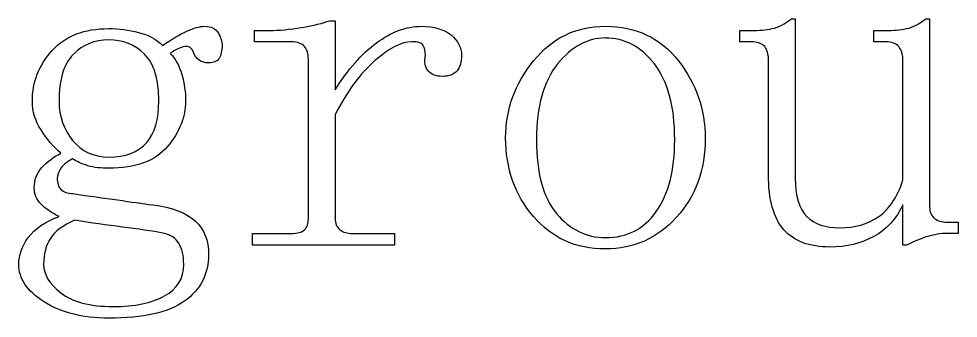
# Model space of a CAD drawing. Header units: centimetres. Extents: x -9 to 8.5, y -10.9 to 11.
# Drawn here: x 0.981 to 3.044, y -10.923 to -10.266 of the extents above; entities that cross this region are included whole.
import ezdxf

# ---------------------------------------------------------------- set-up
doc = ezdxf.new("R2010")
doc.units = ezdxf.units.CM
doc.header["$MEASUREMENT"] = 0
doc.layers.add('Layer 1', color=7, linetype='Continuous')

msp = doc.modelspace()

# ---------------------------------------------------------------- linework, layer by layer
at = {"layer": 'Layer 1'}
for points, knots in [([(1.66298, -10.27002), (1.64895, -10.27563), (1.62846, -10.28069), (1.6018, -10.2849), (1.6018, -10.2849), (1.57513, -10.28911), (1.552, -10.29152), (1.53235, -10.29151), (1.53235, -10.29151), (1.53235, -10.29151), (1.49845, -10.29151), (1.49845, -10.29151), (1.49845, -10.29151), (1.49845, -10.29151), (1.49845, -10.31631), (1.49845, -10.31631), (1.49845, -10.31631), (1.49845, -10.31631), (1.57865, -10.31631), (1.57865, -10.31631), (1.57865, -10.31631), (1.59268, -10.31631), (1.6028, -10.32004), (1.60842, -10.32706), (1.60842, -10.32706), (1.61403, -10.33408), (1.61669, -10.34312), (1.61669, -10.35435), (1.61669, -10.35435), (1.61669, -10.35435), (1.61669, -10.7041), (1.61669, -10.7041), (1.61669, -10.7041), (1.61669, -10.71533), (1.61404, -10.72329), (1.60842, -10.7289), (1.60842, -10.7289), (1.60281, -10.73451), (1.59269, -10.73717), (1.57865, -10.73717), (1.57865, -10.73717), (1.57865, -10.73717), (1.49431, -10.73717), (1.49431, -10.73717), (1.49431, -10.73717), (1.49431, -10.73717), (1.49431, -10.7628), (1.49431, -10.7628), (1.49431, -10.7628), (1.49431, -10.7628), (1.80602, -10.7628), (1.80602, -10.7628), (1.80602, -10.7628), (1.80602, -10.7628), (1.80602, -10.73717), (1.80602, -10.73717), (1.80602, -10.73717), (1.80602, -10.73717), (1.71342, -10.73717), (1.71342, -10.73717), (1.71342, -10.73717), (1.70219, -10.73717), (1.69315, -10.73452), (1.68613, -10.7289), (1.68613, -10.7289), (1.67911, -10.72329), (1.67538, -10.71532), (1.67538, -10.7041), (1.67538, -10.7041), (1.67538, -10.7041), (1.67538, -10.47672), (1.67538, -10.47672), (1.67538, -10.47672), (1.70064, -10.4262), (1.72992, -10.38655), (1.7622, -10.35848), (1.7622, -10.35848), (1.79448, -10.33041), (1.8216, -10.31631), (1.84406, -10.31631), (1.84406, -10.31631), (1.85809, -10.31631), (1.86606, -10.31896), (1.86886, -10.32458), (1.86886, -10.32458), (1.87167, -10.33019), (1.87382, -10.33766), (1.87382, -10.34608), (1.87382, -10.34608), (1.87101, -10.36011), (1.87259, -10.37156), (1.87961, -10.37998), (1.87961, -10.37998), (1.88663, -10.3884), (1.89699, -10.39238), (1.91103, -10.39238), (1.91103, -10.39238), (1.92506, -10.39238), (1.93626, -10.3884), (1.94328, -10.37998), (1.94328, -10.37998), (1.9503, -10.37156), (1.9532, -10.36012), (1.9532, -10.34608), (1.9532, -10.34608), (1.9532, -10.32924), (1.94549, -10.31406), (1.93005, -10.30143), (1.93005, -10.30143), (1.91461, -10.2888), (1.8928, -10.28241), (1.86473, -10.28241), (1.86473, -10.28241), (1.83105, -10.28241), (1.79862, -10.29493), (1.76634, -10.31879), (1.76634, -10.31879), (1.73406, -10.34265), (1.70346, -10.37723), (1.67539, -10.42214), (1.67539, -10.42214), (1.67539, -10.42214), (1.67539, -10.27), (1.67539, -10.27), (1.67539, -10.27), (1.67539, -10.27), (1.66299, -10.27), (1.66299, -10.27), (1.66299, -10.27), (1.66299, -10.27), (1.66298, -10.27002), (1.66298, -10.27002)], [0, 0, 0, 0, 0.0294118, 0.0294118, 0.0294118, 0.0294118, 0.0588235, 0.0588235, 0.0588235, 0.0588235, 0.0882353, 0.0882353, 0.0882353, 0.0882353, 0.1176471, 0.1176471, 0.1176471, 0.1176471, 0.1470588, 0.1470588, 0.1470588, 0.1470588, 0.1764706, 0.1764706, 0.1764706, 0.1764706, 0.2058824, 0.2058824, 0.2058824, 0.2058824, 0.2352941, 0.2352941, 0.2352941, 0.2352941, 0.2647059, 0.2647059, 0.2647059, 0.2647059, 0.2941176, 0.2941176, 0.2941176, 0.2941176, 0.3235294, 0.3235294, 0.3235294, 0.3235294, 0.3529412, 0.3529412, 0.3529412, 0.3529412, 0.3823529, 0.3823529, 0.3823529, 0.3823529, 0.4117647, 0.4117647, 0.4117647, 0.4117647, 0.4411765, 0.4411765, 0.4411765, 0.4411765, 0.4705882, 0.4705882, 0.4705882, 0.4705882, 0.5, 0.5, 0.5, 0.5, 0.5294118, 0.5294118, 0.5294118, 0.5294118, 0.5588235, 0.5588235, 0.5588235, 0.5588235, 0.5882353, 0.5882353, 0.5882353, 0.5882353, 0.6176471, 0.6176471, 0.6176471, 0.6176471, 0.6470588, 0.6470588, 0.6470588, 0.6470588, 0.6764706, 0.6764706, 0.6764706, 0.6764706, 0.7058824, 0.7058824, 0.7058824, 0.7058824, 0.7352941, 0.7352941, 0.7352941, 0.7352941, 0.7647059, 0.7647059, 0.7647059, 0.7647059, 0.7941176, 0.7941176, 0.7941176, 0.7941176, 0.8235294, 0.8235294, 0.8235294, 0.8235294, 0.8529412, 0.8529412, 0.8529412, 0.8529412, 0.8823529, 0.8823529, 0.8823529, 0.8823529, 0.9117647, 0.9117647, 0.9117647, 0.9117647, 0.9411765, 0.9411765, 0.9411765, 0.9411765, 1, 1, 1, 1]), ([(2.67749, -10.26588), (2.66346, -10.27711), (2.64936, -10.28457), (2.63532, -10.28738), (2.63532, -10.28738), (2.62129, -10.29019), (2.60586, -10.29151), (2.58902, -10.29151), (2.58902, -10.29151), (2.58902, -10.29151), (2.56422, -10.29151), (2.56422, -10.29151), (2.56422, -10.29151), (2.56422, -10.29151), (2.56422, -10.31631), (2.56422, -10.31631), (2.56422, -10.31631), (2.56422, -10.31631), (2.58902, -10.31631), (2.58902, -10.31631), (2.58902, -10.31631), (2.60305, -10.31631), (2.61317, -10.32004), (2.61879, -10.32706), (2.61879, -10.32706), (2.6244, -10.33408), (2.62706, -10.34312), (2.62706, -10.35435), (2.62706, -10.35435), (2.62706, -10.35435), (2.62706, -10.60736), (2.62706, -10.60736), (2.62706, -10.60736), (2.62706, -10.6635), (2.6385, -10.70364), (2.66096, -10.7289), (2.66096, -10.7289), (2.68342, -10.75416), (2.71692, -10.76693), (2.76183, -10.76693), (2.76183, -10.76693), (2.79832, -10.76693), (2.8305, -10.75922), (2.85857, -10.74378), (2.85857, -10.74378), (2.88664, -10.72834), (2.9082, -10.7052), (2.92224, -10.67433), (2.92224, -10.67433), (2.92224, -10.67433), (2.92224, -10.7628), (2.92224, -10.7628), (2.92224, -10.7628), (2.92224, -10.7628), (2.93051, -10.7628), (2.93051, -10.7628), (2.93051, -10.7628), (2.94735, -10.75438), (2.96278, -10.74799), (2.97681, -10.74378), (2.97681, -10.74378), (2.99084, -10.73957), (3.00494, -10.73717), (3.01898, -10.73717), (3.01898, -10.73717), (3.01898, -10.73717), (3.04378, -10.73717), (3.04378, -10.73717), (3.04378, -10.73717), (3.04378, -10.73717), (3.04378, -10.71237), (3.04378, -10.71237), (3.04378, -10.71237), (3.04378, -10.71237), (3.01898, -10.71237), (3.01898, -10.71237), (3.01898, -10.71237), (3.00775, -10.71237), (2.99871, -10.70972), (2.99169, -10.7041), (2.99169, -10.7041), (2.98467, -10.69849), (2.98094, -10.6897), (2.98094, -10.67847), (2.98094, -10.67847), (2.98094, -10.67847), (2.98094, -10.26589), (2.98094, -10.26589), (2.98094, -10.26589), (2.98094, -10.26589), (2.97267, -10.26589), (2.97267, -10.26589), (2.97267, -10.26589), (2.95863, -10.27712), (2.94454, -10.28458), (2.9305, -10.28739), (2.9305, -10.28739), (2.91647, -10.2902), (2.90104, -10.29152), (2.8842, -10.29152), (2.8842, -10.29152), (2.8842, -10.29152), (2.85857, -10.29152), (2.85857, -10.29152), (2.85857, -10.29152), (2.85857, -10.29152), (2.85857, -10.31632), (2.85857, -10.31632), (2.85857, -10.31632), (2.85857, -10.31632), (2.8842, -10.31632), (2.8842, -10.31632), (2.8842, -10.31632), (2.89823, -10.31632), (2.90752, -10.32005), (2.91314, -10.32707), (2.91314, -10.32707), (2.91875, -10.33409), (2.92223, -10.34313), (2.92224, -10.35436), (2.92224, -10.35436), (2.92224, -10.35436), (2.92224, -10.61977), (2.92224, -10.61977), (2.92224, -10.61977), (2.91101, -10.65626), (2.89318, -10.68313), (2.86932, -10.69997), (2.86932, -10.69997), (2.84546, -10.71681), (2.81701, -10.72477), (2.78333, -10.72477), (2.78333, -10.72477), (2.75245, -10.72477), (2.72824, -10.71681), (2.7114, -10.69997), (2.7114, -10.69997), (2.69456, -10.68313), (2.68577, -10.65493), (2.68577, -10.61563), (2.68577, -10.61563), (2.68577, -10.61563), (2.68577, -10.26588), (2.68577, -10.26588), (2.68577, -10.26588), (2.68577, -10.26588), (2.6775, -10.26588), (2.6775, -10.26588), (2.6775, -10.26588), (2.6775, -10.26588), (2.67749, -10.26588), (2.67749, -10.26588)], [0, 0, 0, 0, 0.025641, 0.025641, 0.025641, 0.025641, 0.0512821, 0.0512821, 0.0512821, 0.0512821, 0.0769231, 0.0769231, 0.0769231, 0.0769231, 0.1025641, 0.1025641, 0.1025641, 0.1025641, 0.1282051, 0.1282051, 0.1282051, 0.1282051, 0.1538462, 0.1538462, 0.1538462, 0.1538462, 0.1794872, 0.1794872, 0.1794872, 0.1794872, 0.2051282, 0.2051282, 0.2051282, 0.2051282, 0.2307692, 0.2307692, 0.2307692, 0.2307692, 0.2564103, 0.2564103, 0.2564103, 0.2564103, 0.2820513, 0.2820513, 0.2820513, 0.2820513, 0.3076923, 0.3076923, 0.3076923, 0.3076923, 0.3333333, 0.3333333, 0.3333333, 0.3333333, 0.3589744, 0.3589744, 0.3589744, 0.3589744, 0.3846154, 0.3846154, 0.3846154, 0.3846154, 0.4102564, 0.4102564, 0.4102564, 0.4102564, 0.4358974, 0.4358974, 0.4358974, 0.4358974, 0.4615385, 0.4615385, 0.4615385, 0.4615385, 0.4871795, 0.4871795, 0.4871795, 0.4871795, 0.5128205, 0.5128205, 0.5128205, 0.5128205, 0.5384615, 0.5384615, 0.5384615, 0.5384615, 0.5641026, 0.5641026, 0.5641026, 0.5641026, 0.5897436, 0.5897436, 0.5897436, 0.5897436, 0.6153846, 0.6153846, 0.6153846, 0.6153846, 0.6410256, 0.6410256, 0.6410256, 0.6410256, 0.6666667, 0.6666667, 0.6666667, 0.6666667, 0.6923077, 0.6923077, 0.6923077, 0.6923077, 0.7179487, 0.7179487, 0.7179487, 0.7179487, 0.7435897, 0.7435897, 0.7435897, 0.7435897, 0.7692308, 0.7692308, 0.7692308, 0.7692308, 0.7948718, 0.7948718, 0.7948718, 0.7948718, 0.8205128, 0.8205128, 0.8205128, 0.8205128, 0.8461538, 0.8461538, 0.8461538, 0.8461538, 0.8717949, 0.8717949, 0.8717949, 0.8717949, 0.8974359, 0.8974359, 0.8974359, 0.8974359, 0.9230769, 0.9230769, 0.9230769, 0.9230769, 0.9487179, 0.9487179, 0.9487179, 0.9487179, 1, 1, 1, 1]), ([(1.3893, -10.28242), (1.37807, -10.28242), (1.36505, -10.28615), (1.34961, -10.29317), (1.34961, -10.29317), (1.33417, -10.30019), (1.31634, -10.31056), (1.29669, -10.32459), (1.29669, -10.32459), (1.28265, -10.31056), (1.26482, -10.30127), (1.24377, -10.29565), (1.24377, -10.29565), (1.22272, -10.29004), (1.20091, -10.28738), (1.17845, -10.28738), (1.17845, -10.28738), (1.12512, -10.28738), (1.0839, -10.30306), (1.05443, -10.33534), (1.05443, -10.33534), (1.02496, -10.36762), (1.01061, -10.40486), (1.01061, -10.44696), (1.01061, -10.44696), (1.01061, -10.46942), (1.017, -10.49015), (1.02963, -10.5098), (1.02963, -10.5098), (1.04226, -10.52945), (1.05661, -10.54703), (1.07345, -10.56106), (1.07345, -10.56106), (1.05661, -10.56948), (1.04251, -10.57985), (1.03128, -10.59248), (1.03128, -10.59248), (1.02005, -10.60511), (1.01474, -10.61946), (1.01474, -10.6363), (1.01474, -10.6363), (1.01474, -10.65033), (1.0198, -10.66286), (1.02962, -10.67268), (1.02962, -10.67268), (1.03944, -10.6825), (1.05247, -10.69154), (1.06931, -10.69997), (1.06931, -10.69997), (1.03843, -10.7112), (1.01555, -10.72662), (1.00151, -10.74627), (1.00151, -10.74627), (0.98748, -10.76592), (0.98084, -10.78533), (0.98084, -10.80497), (0.98084, -10.80497), (0.98084, -10.83585), (0.99892, -10.86297), (1.03541, -10.88683), (1.03541, -10.88683), (1.0719, -10.91069), (1.1195, -10.92321), (1.17845, -10.92321), (1.17845, -10.92321), (1.25424, -10.92321), (1.31038, -10.91044), (1.34547, -10.88518), (1.34547, -10.88518), (1.38056, -10.85992), (1.39756, -10.82558), (1.39756, -10.78348), (1.39756, -10.78348), (1.39756, -10.7526), (1.38827, -10.72814), (1.36862, -10.70989), (1.36862, -10.70989), (1.34897, -10.69165), (1.31729, -10.67995), (1.27519, -10.67434), (1.27519, -10.67434), (1.25273, -10.67153), (1.22694, -10.6678), (1.19747, -10.66359), (1.19747, -10.66359), (1.168, -10.65938), (1.13557, -10.65515), (1.09908, -10.64953), (1.09908, -10.64953), (1.08785, -10.64953), (1.07906, -10.64605), (1.07345, -10.64043), (1.07345, -10.64043), (1.06784, -10.63482), (1.06518, -10.62685), (1.06518, -10.61563), (1.06518, -10.61563), (1.06518, -10.61002), (1.06783, -10.60255), (1.07345, -10.59413), (1.07345, -10.59413), (1.07906, -10.58571), (1.08785, -10.57907), (1.09908, -10.57346), (1.09908, -10.57346), (1.1075, -10.57907), (1.11812, -10.58413), (1.13215, -10.58834), (1.13215, -10.58834), (1.14618, -10.59255), (1.16161, -10.59413), (1.17845, -10.59413), (1.17845, -10.59413), (1.23739, -10.59413), (1.28077, -10.57845), (1.30743, -10.54617), (1.30743, -10.54617), (1.3341, -10.51389), (1.34712, -10.48063), (1.34712, -10.44695), (1.34712, -10.44695), (1.34712, -10.4273), (1.34447, -10.40789), (1.33885, -10.38825), (1.33885, -10.38825), (1.33324, -10.3686), (1.32445, -10.35318), (1.31322, -10.34195), (1.31322, -10.34195), (1.32445, -10.33353), (1.33564, -10.32847), (1.34547, -10.32707), (1.34547, -10.32707), (1.35529, -10.32567), (1.36085, -10.3294), (1.36366, -10.33782), (1.36366, -10.33782), (1.36647, -10.34624), (1.37127, -10.35263), (1.37689, -10.35684), (1.37689, -10.35684), (1.3825, -10.36105), (1.38914, -10.36263), (1.39756, -10.36263), (1.39756, -10.36263), (1.40879, -10.36263), (1.4165, -10.35973), (1.42071, -10.35271), (1.42071, -10.35271), (1.42492, -10.34569), (1.42732, -10.33583), (1.42732, -10.3246), (1.42732, -10.3246), (1.42732, -10.31618), (1.42466, -10.30714), (1.41905, -10.29731), (1.41905, -10.29731), (1.41344, -10.28749), (1.40332, -10.28243), (1.38928, -10.28243), (1.38928, -10.28243), (1.38928, -10.28243), (1.3893, -10.28242), (1.3893, -10.28242)], [0, 0, 0, 0, 0.0238095, 0.0238095, 0.0238095, 0.0238095, 0.047619, 0.047619, 0.047619, 0.047619, 0.0714286, 0.0714286, 0.0714286, 0.0714286, 0.0952381, 0.0952381, 0.0952381, 0.0952381, 0.1190476, 0.1190476, 0.1190476, 0.1190476, 0.1428571, 0.1428571, 0.1428571, 0.1428571, 0.1666667, 0.1666667, 0.1666667, 0.1666667, 0.1904762, 0.1904762, 0.1904762, 0.1904762, 0.2142857, 0.2142857, 0.2142857, 0.2142857, 0.2380952, 0.2380952, 0.2380952, 0.2380952, 0.2619048, 0.2619048, 0.2619048, 0.2619048, 0.2857143, 0.2857143, 0.2857143, 0.2857143, 0.3095238, 0.3095238, 0.3095238, 0.3095238, 0.3333333, 0.3333333, 0.3333333, 0.3333333, 0.3571429, 0.3571429, 0.3571429, 0.3571429, 0.3809524, 0.3809524, 0.3809524, 0.3809524, 0.4047619, 0.4047619, 0.4047619, 0.4047619, 0.4285714, 0.4285714, 0.4285714, 0.4285714, 0.452381, 0.452381, 0.452381, 0.452381, 0.4761905, 0.4761905, 0.4761905, 0.4761905, 0.5, 0.5, 0.5, 0.5, 0.5238095, 0.5238095, 0.5238095, 0.5238095, 0.547619, 0.547619, 0.547619, 0.547619, 0.5714286, 0.5714286, 0.5714286, 0.5714286, 0.5952381, 0.5952381, 0.5952381, 0.5952381, 0.6190476, 0.6190476, 0.6190476, 0.6190476, 0.6428571, 0.6428571, 0.6428571, 0.6428571, 0.6666667, 0.6666667, 0.6666667, 0.6666667, 0.6904762, 0.6904762, 0.6904762, 0.6904762, 0.7142857, 0.7142857, 0.7142857, 0.7142857, 0.7380952, 0.7380952, 0.7380952, 0.7380952, 0.7619048, 0.7619048, 0.7619048, 0.7619048, 0.7857143, 0.7857143, 0.7857143, 0.7857143, 0.8095238, 0.8095238, 0.8095238, 0.8095238, 0.8333333, 0.8333333, 0.8333333, 0.8333333, 0.8571429, 0.8571429, 0.8571429, 0.8571429, 0.8809524, 0.8809524, 0.8809524, 0.8809524, 0.9047619, 0.9047619, 0.9047619, 0.9047619, 0.9285714, 0.9285714, 0.9285714, 0.9285714, 0.952381, 0.952381, 0.952381, 0.952381, 1, 1, 1, 1]), ([(2.26904, -10.28242), (2.20448, -10.28242), (2.15182, -10.30796), (2.11112, -10.35849), (2.11112, -10.35849), (2.07042, -10.40901), (2.04994, -10.46541), (2.04994, -10.52716), (2.04994, -10.52716), (2.04994, -10.59453), (2.07042, -10.65225), (2.11112, -10.69997), (2.11112, -10.69997), (2.15182, -10.74769), (2.20448, -10.77108), (2.26904, -10.77108), (2.26904, -10.77108), (2.33079, -10.77108), (2.38321, -10.74794), (2.42531, -10.70163), (2.42531, -10.70163), (2.46741, -10.65532), (2.48815, -10.59734), (2.48815, -10.52717), (2.48815, -10.52717), (2.48815, -10.46542), (2.46874, -10.40902), (2.42945, -10.3585), (2.42945, -10.3585), (2.39015, -10.30798), (2.33641, -10.28243), (2.26905, -10.28243), (2.26905, -10.28243), (2.26905, -10.28243), (2.26904, -10.28242), (2.26904, -10.28242)], [0, 0, 0, 0, 0.1, 0.1, 0.1, 0.1, 0.2, 0.2, 0.2, 0.2, 0.3, 0.3, 0.3, 0.3, 0.4, 0.4, 0.4, 0.4, 0.5, 0.5, 0.5, 0.5, 0.6, 0.6, 0.6, 0.6, 0.7, 0.7, 0.7, 0.7, 0.8, 0.8, 0.8, 0.8, 1, 1, 1, 1]), ([(1.17846, -10.31219), (1.20934, -10.31219), (1.23596, -10.32256), (1.25701, -10.34361), (1.25701, -10.34361), (1.27806, -10.36466), (1.28843, -10.39925), (1.28843, -10.44696), (1.28843, -10.44696), (1.28843, -10.48626), (1.27939, -10.51686), (1.26114, -10.53791), (1.26114, -10.53791), (1.24289, -10.55896), (1.21495, -10.56933), (1.17846, -10.56933), (1.17846, -10.56933), (1.14478, -10.56933), (1.11873, -10.55681), (1.09908, -10.53295), (1.09908, -10.53295), (1.07943, -10.50909), (1.06931, -10.48064), (1.06931, -10.44696), (1.06931, -10.44696), (1.06931, -10.39924), (1.07968, -10.36466), (1.10073, -10.34361), (1.10073, -10.34361), (1.12178, -10.32256), (1.14758, -10.31219), (1.17845, -10.31219), (1.17845, -10.31219), (1.17845, -10.31219), (1.17846, -10.31219), (1.17846, -10.31219)], [0, 0, 0, 0, 0.1, 0.1, 0.1, 0.1, 0.2, 0.2, 0.2, 0.2, 0.3, 0.3, 0.3, 0.3, 0.4, 0.4, 0.4, 0.4, 0.5, 0.5, 0.5, 0.5, 0.6, 0.6, 0.6, 0.6, 0.7, 0.7, 0.7, 0.7, 0.8, 0.8, 0.8, 0.8, 1, 1, 1, 1]), ([(2.26904, -10.30805), (2.31114, -10.30805), (2.34705, -10.32721), (2.37653, -10.3651), (2.37653, -10.3651), (2.406, -10.40299), (2.42118, -10.45831), (2.42118, -10.53129), (2.42118, -10.53129), (2.42118, -10.59866), (2.40733, -10.65132), (2.38067, -10.68921), (2.38067, -10.68921), (2.354, -10.7271), (2.31677, -10.74626), (2.26905, -10.74626), (2.26905, -10.74626), (2.22695, -10.74626), (2.19104, -10.72843), (2.16156, -10.69334), (2.16156, -10.69334), (2.13209, -10.65825), (2.11774, -10.60426), (2.11774, -10.53128), (2.11774, -10.53128), (2.11774, -10.4583), (2.13317, -10.40298), (2.16404, -10.36509), (2.16404, -10.36509), (2.19492, -10.3272), (2.22975, -10.30804), (2.26905, -10.30804), (2.26905, -10.30804), (2.26905, -10.30804), (2.26904, -10.30805), (2.26904, -10.30805)], [0, 0, 0, 0, 0.1, 0.1, 0.1, 0.1, 0.2, 0.2, 0.2, 0.2, 0.3, 0.3, 0.3, 0.3, 0.4, 0.4, 0.4, 0.4, 0.5, 0.5, 0.5, 0.5, 0.6, 0.6, 0.6, 0.6, 0.7, 0.7, 0.7, 0.7, 0.8, 0.8, 0.8, 0.8, 1, 1, 1, 1]), ([(1.10322, -10.70823), (1.13971, -10.71384), (1.17454, -10.7189), (1.20823, -10.72311), (1.20823, -10.72311), (1.24191, -10.72732), (1.27276, -10.73155), (1.30083, -10.73717), (1.30083, -10.73717), (1.31486, -10.73998), (1.32523, -10.74744), (1.33225, -10.75867), (1.33225, -10.75867), (1.33927, -10.7699), (1.343, -10.78532), (1.343, -10.80497), (1.343, -10.80497), (1.343, -10.83585), (1.3289, -10.85898), (1.30083, -10.87442), (1.30083, -10.87442), (1.27276, -10.88986), (1.23527, -10.89757), (1.18756, -10.89757), (1.18756, -10.89757), (1.13704, -10.89757), (1.09872, -10.88745), (1.07346, -10.8678), (1.07346, -10.8678), (1.0482, -10.84815), (1.03543, -10.82742), (1.03543, -10.80496), (1.03543, -10.80496), (1.03543, -10.7825), (1.04049, -10.76335), (1.05031, -10.74791), (1.05031, -10.74791), (1.06013, -10.73247), (1.07796, -10.71945), (1.10323, -10.70822), (1.10323, -10.70822), (1.10323, -10.70822), (1.10322, -10.70823), (1.10322, -10.70823)], [0, 0, 0, 0, 0.0833333, 0.0833333, 0.0833333, 0.0833333, 0.1666667, 0.1666667, 0.1666667, 0.1666667, 0.25, 0.25, 0.25, 0.25, 0.3333333, 0.3333333, 0.3333333, 0.3333333, 0.4166667, 0.4166667, 0.4166667, 0.4166667, 0.5, 0.5, 0.5, 0.5, 0.5833333, 0.5833333, 0.5833333, 0.5833333, 0.6666667, 0.6666667, 0.6666667, 0.6666667, 0.75, 0.75, 0.75, 0.75, 0.8333333, 0.8333333, 0.8333333, 0.8333333, 1, 1, 1, 1])]:
    msp.add_open_spline(points, degree=3, knots=knots, dxfattribs=at)

doc.saveas('drawing.dxf')
